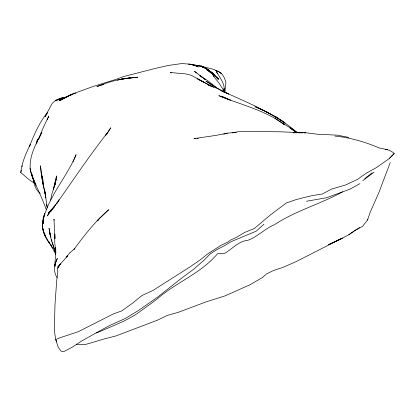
<?xml version="1.0" encoding="UTF-8"?>
<svg xmlns="http://www.w3.org/2000/svg" width="415" height="415" viewBox="0 0 415 415"><rect width="100%" height="100%" fill="white"/><g stroke="black" fill="none" stroke-linecap="round" stroke-linejoin="round"><path stroke-width="0.62" d="M223.981 91.585L224.017 88.545L224.079 91.601M43.248 223.685L43.388 220.469C40.613 229.557 45.448 238.895 51.429 245.53M46.221 209.674C41.853 196.679 35.036 184.727 30.622 171.753C28.059 157.71 35.726 144.42 41.879 132.25L38.471 139.435L43.482 127.068L48.804 116.112L47.217 119.645M22.094 166.872L22.218 165.699M224.946 92.104L225.916 82.725C224.712 77.553 222.041 71.676 216.137 70.851M54.832 184.763L55.195 181.594L53.307 189.655L55.371 183.056L56.419 175.939L55.875 180.442L56.165 179.098L54.79 185.137L55.371 183.056L51.751 194.422L50.666 200.139M36.676 143.912L37.438 139.03L36.395 143.87M263.914 224.23L256.148 231.197L231.404 241.54L224.266 245.805L217.642 249.176L210.265 253.845L204.076 260.195L193.551 269.299L181.303 278.356L157.617 297.13L138.589 310.394L125.735 318.253L109.57 325.542L98.749 331.44L81.693 340.969L72.153 347.251L64.035 351.458L61.223 351.303L58.235 347.22L55.709 339.543L54.298 330.21L54.993 304.626L56.684 280.939L57.789 271.918L57.405 269.563L57.721 268.178L60.414 264.018L58.012 266.57L57.732 268.157L60.414 264.018L67.655 255.842M34.18 183.025L29.258 179.794L20.75 172.552C21.839 162.618 25.989 153.436 30.248 144.519L29.366 146.734C34.149 134.543 39.321 122.202 47.839 112.081L45.1 116.724L52.057 103.563L54.064 101.608L56.72 99.657L62.976 97.707L66.519 97.1M43.378 219.193L42.553 223.498L42.745 226.507M43.663 217.932C49.831 194.853 67.002 176.598 76.106 154.681L74.207 158.987M20.75 172.552L21.414 170.311M390.245 162.54L378.568 193.343L370.113 212.376L367.576 219.976L362.56 226.341L354.68 230.652L348.813 234.74L339.802 239.533L328.556 244.689L342.354 238.054L295.439 261.953L282.672 267.488L273.392 270.554L266.529 273.921L262.322 277.594L249.731 284.882L224.92 295.937L206.52 301.71L178.575 312.225L167.193 315.462L157.762 320.048L116.065 335.906L104.684 338.811L84.759 344.709L76.651 344.248M73.05 161.892L73.974 159.526M367.576 219.976L367.84 219.478M107.506 133.091L110.738 127.799L105.685 135.3L107.558 132.603C89.484 155.609 73.222 180.001 56.399 203.91L57.483 202.489L53.696 207.101L50.371 211.982L55.833 204.668L48.586 212.854L54.676 206.4M58.297 201.01L59.075 199.802L56.399 203.91M98.168 220.344L98.91 219.353M66.224 257.144L69.824 252.87L74.84 248.455L74.015 249.332C84.515 235.217 95.279 221.148 108.74 209.694L100.28 217.87M53.717 207.464L54.531 206.556M100.404 217.361L97.048 220.941L98.433 219.623M335.061 136.089C350.4 137.588 365.247 142.018 379.403 148.01C384.539 149.063 390.282 149.691 394.25 153.483L389.758 158.229L376.166 167.753L366.455 173.102L357.564 179.322L345.737 184.924L331.652 189.032L322.263 194.049L313.092 195.424L304.122 197.53L296.045 199.625L286.319 202.966L270.907 214.539L254.374 228.463L244.648 232.462L235.73 237.733L230.714 239.984L227.451 242.293L221.091 245.244L207.448 254.12L200.523 259.681L189.614 267.172L152.948 290.459L141.946 295.522L132.395 303.282L121.823 310.877L113.212 313.973L78.388 331.663L60.32 337.644L55.709 339.543L56.762 341.778M389.483 158.131L394.25 153.483M58.012 266.57L60.86 263.878M66.499 256.901L67.375 256.102M364.811 178.58L372.203 172.765M362.736 180.722L374.045 172.158M348.813 234.74L355.147 230.361M354.68 230.652L359.556 227.596M359.904 183.653L349.705 189.307L326.46 197.753L306.4 201.275M62.831 98.832L59.288 100.119L67.131 96.539L59.049 100.783L68.319 95.896L72.89 94.257L69.518 95.471L59.703 100.632L71.593 94.33L93.634 86.304L116.475 79.229L123.421 76.609L154.302 68.672L168.163 65.482L181.806 63.542L190.034 64.169L194.417 65.145L198.495 66.924L195.626 65.975M342.619 191.823C320.479 204.061 295.636 210.721 274.424 224.728C264.822 228.582 257.855 236.643 248.087 240.218C238.578 241.089 232.509 248.772 224.728 253.363L217.522 253.731C201.944 272.302 178.626 281.458 160.112 296.46C153.908 301.736 147.154 306.301 140.602 311.12C127.737 320.712 112.527 325.785 98.09 332.41L96.223 332.861M60.663 98.687L55.465 100.886L60.855 98.189L62.976 97.707L61.819 98.199M73.538 93.759L68.319 95.896L69.518 95.471M225.444 133.749L227.259 133.158L236.213 132.401L232.068 132.805L238.48 131.695L248.056 131.488L279.772 131.783L302.992 132.748M103.911 84.333L96.887 86.569C107.672 82.336 118.809 78.912 130.398 77.802L119.053 79.711L122.3 78.98L137.676 77.195L122.3 78.98L117.346 80.245M223.69 134.216L227.259 133.158L216.137 135.357L193.883 138.641L195.787 138.506M74.119 93.525L76.012 93.09M197.058 138.423L198.323 138.335M188.758 64.169L194.417 65.145M188.929 64.164L190.034 64.169M302.992 132.836L293.12 132.764L304.216 132.567L317.273 134.206L337.338 135.166L348.802 137.407M304.226 132.847L305.456 132.857L304.226 132.8M199.62 66.11L200.803 66.177M385.115 149.514L387.667 149.722M197.26 65.56C206.447 65.643 212.501 73.735 218.98 79.135L217.419 78.03M197.338 65.58C205.902 66.613 212.693 73.185 218.259 79.312L211.385 71.919L213.979 74.695L206.245 68.454L208.704 70.384L201.446 65.918L204.782 67.951L202.292 67.24M199.895 65.824L190.469 64.263L193.909 65.404M202.603 66.789C209.056 68.138 215.733 69.191 221.211 73.299L219.395 72.615M171.276 72.9L170.223 72.516L185.671 73.87L191.403 75.312L201.861 81.179M211.961 86.611L207.256 84.432L217.688 88.675L228.473 93.972M229.35 99.859L221.345 96.156L230.418 100.124L218.855 95.673C240.928 104.819 265.118 110.162 284.529 124.692M228.478 93.987L221.735 90.838C247.848 102.863 275.42 113.445 297.264 132.696M213.777 87.358L197.358 78.7L200.787 80.816M204.792 82.777L200.481 80.328L210.249 85.817M281.733 122.793L292.7 129.267L297.207 132.686M223.607 92.037L205.954 81.055L213.154 85.869M274.974 118.249L284.467 124.656M296.518 132.53L289.961 127.887L296.844 132.753M34.258 182.688L33.21 181.936L34.217 182.709M202.733 77.74L199.838 75.613L207.982 80.842L216.345 87.607M203.692 78.445L205.14 79.509M211.946 73.663L207.002 69.933L212.47 73.782L214.866 77.911L218.897 82.933L224.8 92.203M205.124 79.483L194.511 71.24L196.378 73.03M212.039 73.647L210.037 71.712L210.804 72.646M40.214 193.426C33.677 188.56 33.89 180.027 31.421 173.034M213.108 75.442L213.875 76.37L212.439 74.031M45.012 234.408L44.213 233.391L42.423 227.503L45.069 236L44.213 233.391L47.357 239.642L52.498 247.957L50.941 244.933L55.755 254.437M57.171 277.708C53.089 271.96 54.282 264.298 57.337 258.369L54.837 264.983L54.967 266.757M55.792 252.875L51.465 240.679L49.795 233.292L50.915 237.204M48.996 242.075L49.779 243.667M48.986 241.914L49.515 243.086M217.46 73.875L215.914 70.322C219.032 77.226 225.381 83.109 224.084 91.305M55.807 252.792L53.909 248.186L55.501 252.719L52.337 242.562M32.977 177.755L31.623 174.253L32.484 177.516L35.918 185.344L33.657 179.508M55.895 249.949L55.382 248.097L55.766 249.882M29.927 168.184L32.484 177.516L31.623 173.159M51.538 239.533L52 241.312M42.968 223.535L42.672 222.347L43.238 217.942L44.654 213.518L42.672 222.347L42.958 223.545M54.215 220.199L53.96 219.058L54.946 238.609L54.796 233.972L54.733 242.578L55.843 252.709M45.417 194.796L44.794 190.957L47.315 207.993M46.553 204.408L47.211 207.531M45.463 195.102L43.155 184.203L42.517 175.825L43.113 184.229L45.92 198.017M45.624 196.072L45.832 197.353M224.069 91.725L223.981 90.517L224.027 91.642M55.828 252.05L55.522 247.537L55.548 254.182L54.837 264.983L55.211 263.686L55.231 265.486M42.859 228.312L42.973 230.112M49.017 213.014L47.326 215.945L51.61 209.409L49.017 213.014M265.548 111.376L255.028 106.665L267.136 112.226L265.548 111.376L277.832 118.145L265.548 111.376M281.941 120.765L274.694 116.164L285.115 123.12L281.941 120.765M55.698 252.86L55.19 251.729L55.693 252.88M49.286 229.63L49.017 228.338L50.319 235.139L49.286 229.63M43.165 184.587L41.484 175.727L40.509 165.824L41.619 176.287L43.165 184.587"/></g></svg>
